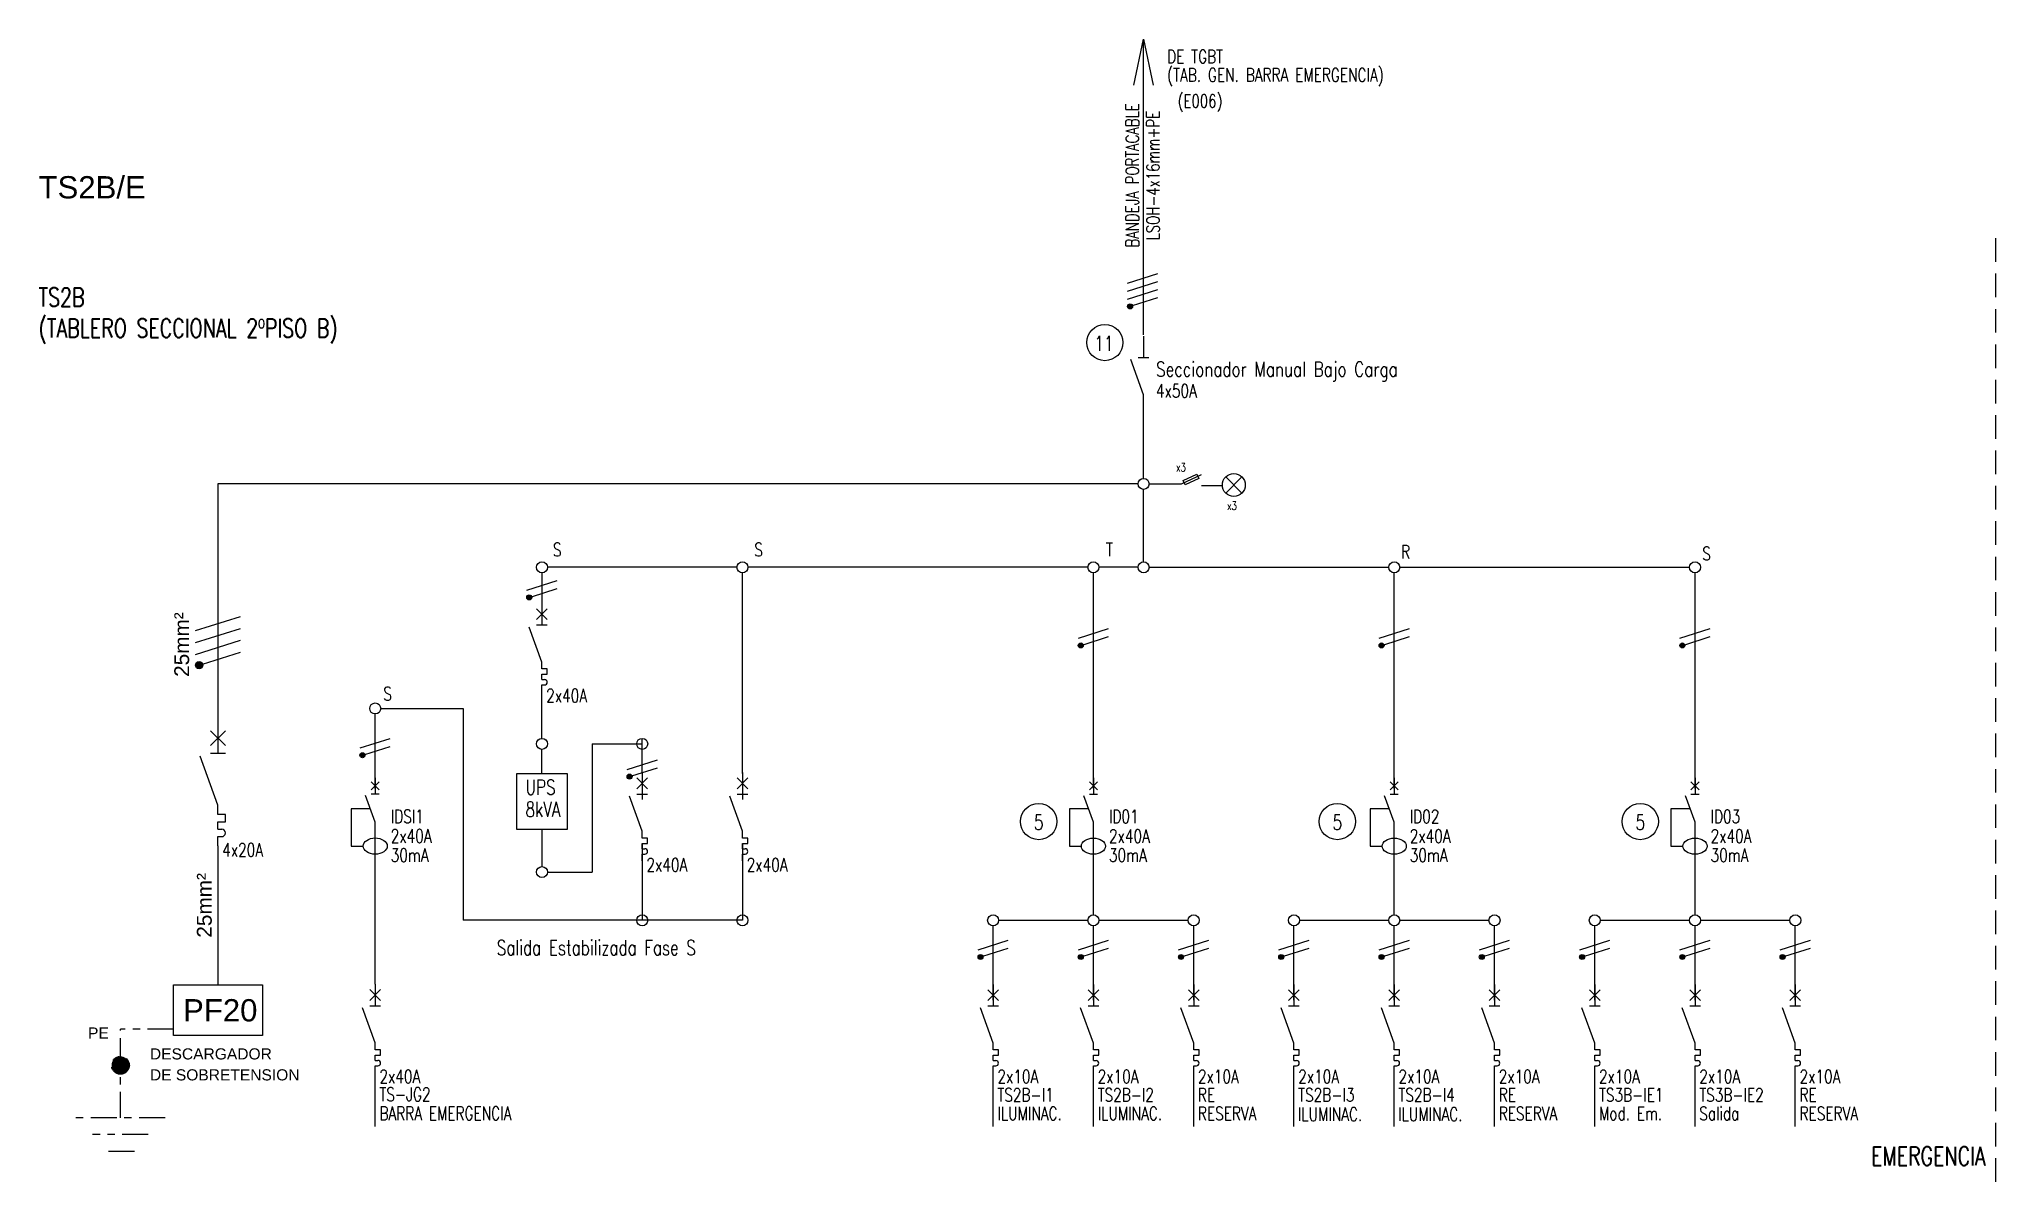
# Model space of a CAD drawing. Extents: x 3692.8 to 3719.1, y 1527.9 to 1543.3.
import ezdxf
from ezdxf.enums import TextEntityAlignment as Align

# ---------------------------------------------------------------- set-up
doc = ezdxf.new("R2010")
doc.units = 0
doc.linetypes.add('OCJ-ESQ UNI-CORREGIDOS IDO.br$0$DASHED', pattern=[19.05, 12.7, -6.35])
doc.linetypes.add('OCJ-ESQ UNI-CORREGIDOS IDO.br$0$EJE_5', pattern=[7.1, 5, -1, 0.1, -1])
for name, color, linetype in [('OCJ-ESQ UNI-CORREGIDOS IDO.br$0$00-IE', 1, 'Continuous'), ('OCJ-ESQ UNI-CORREGIDOS IDO.br$0$00-IE-CABLES', 10, 'Continuous'), ('OCJ-ESQ UNI-CORREGIDOS IDO.br$0$01-ELE-APARATOS', 170, 'Continuous'), ('OCJ-ESQ UNI-CORREGIDOS IDO.br$0$CABLES', 10, 'Continuous'), ('OCJ-ESQ UNI-CORREGIDOS IDO.br$0$ELECTRIC', 4, 'Continuous'), ('OCJ-ESQ UNI-CORREGIDOS IDO.br$0$PAT', 80, 'Continuous'), ('OCJ-ESQ UNI-CORREGIDOS IDO.br$0$TEXTO', 7, 'Continuous'), ('OCJ-ESQ UNI-CORREGIDOS IDO.br$0$Textos', 4, 'Continuous')]:
    doc.layers.add(name, color=color, linetype=linetype)
doc.styles.add('OCJ-ESQ UNI-CORREGIDOS IDO.br$0$ARIAL', font='Arial.ttf', dxfattribs={"height": 0.2})
doc.styles.add('OCJ-ESQ UNI-CORREGIDOS IDO.br$0$COTAS', font='SANSS___.TTF', dxfattribs={"width": 0.7})
doc.styles.add('OCJ-ESQ UNI-CORREGIDOS IDO.br$0$Electricidad', font='ROMANS.SHX', dxfattribs={"width": 0.75, "height": 0.175})

# ---------------------------------------------------------------- blocks, each defined once
blk = doc.blocks.new('OCJ-ESQ UNI-CORREGIDOS IDO.br$0$Unif-Interruptor-Term')
for p, q in [((0, -1.013), (0.045, -1.013)), ((0, -1.103), (0.045, -1.103))]:
    blk.add_line(p, q)
for points in [[(-0.09, 0.177), (0.09, -0.003)], [(-0.09, -0.003), (0.09, 0.177)], [(0, 0.267), (0, -0.093)], [(0, -0.72), (-0.215, -0.128)], [(-0.09, -0.093), (0.09, -0.093)], [(0, -0.833), (0, -0.72)], [(0, -0.923), (0.09, -0.923), (0.09, -0.833), (0, -0.833)], [(0, -1.013), (0, -0.923)], [(0, -1.215), (0, -1.103)]]:
    blk.add_lwpolyline(points)
blk.add_arc((0.045, -1.058), 0.045, 270, 90)
blk = doc.blocks.new('OCJ-ESQ UNI-CORREGIDOS IDO.br$0$Unif-Interruptor-Dif')
for points in [[(-0.068, 0.11), (0.068, -0.025)], [(-0.068, -0.025), (0.068, 0.11)], [(0, 0.177), (0, -0.093)], [(0, -0.565), (-0.162, -0.121)], [(-0.068, -0.093), (0.068, -0.093)], [(-0.081, -0.343), (-0.405, -0.343), (-0.405, -0.97), (-0.202, -0.97)], [(0, -1.308), (0, -0.565)]]:
    blk.add_lwpolyline(points)
blk.add_ellipse((0, -0.97), major_axis=(0.203, 0), ratio=0.670814)
blk = doc.blocks.new('OCJ-ESQ UNI-CORREGIDOS IDO.br$0$A$C7AFF483F')
for points in [[(0, 0.88), (0, 0.592)], [(0, 0.09), (-0.172, 0.564)], [(-0.072, 0.592), (0.072, 0.592)], [(0, 0), (0, 0.09)]]:
    blk.add_lwpolyline(points)
blk = doc.blocks.new('OCJ-ESQ UNI-CORREGIDOS IDO.br$0$ITM')
at = {"layer": 'OCJ-ESQ UNI-CORREGIDOS IDO.br$0$01-ELE-APARATOS'}
for p, q in [((0, 0.225), (0.05, 0.225)), ((0, 0.125), (0.05, 0.125))]:
    blk.add_line(p, q, dxfattribs=at)
for points in [[(0, 1.65), (0, 1.25)], [(-0.1, 1.55), (0.1, 1.35)], [(-0.1, 1.35), (0.1, 1.55)], [(0, 0.55), (-0.239, 1.208)], [(-0.1, 1.25), (0.1, 1.25)], [(0, 0.425), (0, 0.55)], [(0, 0.325), (0.1, 0.325), (0.1, 0.425), (0, 0.425)], [(0, 0.225), (0, 0.325)], [(0, 0), (0, 0.125)]]:
    blk.add_lwpolyline(points, dxfattribs=at)
blk.add_arc((0.05, 0.175), 0.05, 270, 90, dxfattribs=at)

msp = doc.modelspace()

# ---------------------------------------------------------------- hatches: boundary and pattern name
at = {"layer": 'OCJ-ESQ UNI-CORREGIDOS IDO.br$0$00-IE-CABLES'}
for points in [[(3707.452, 1539.694, 1), (3707.506, 1539.733, 1)], [(3699.363, 1535.776, 1), (3699.417, 1535.816, 1)], [(3706.788, 1535.13, 1), (3706.842, 1535.169, 1)], [(3710.838, 1535.13, 1), (3710.892, 1535.169, 1)], [(3714.888, 1535.13, 1), (3714.942, 1535.169, 1)], [(3697.117, 1533.652, 1), (3697.172, 1533.692, 1)], [(3700.713, 1533.364, 1), (3700.767, 1533.404, 1)], [(3705.438, 1530.937, 1), (3705.492, 1530.976, 1)], [(3706.788, 1530.937, 1), (3706.842, 1530.976, 1)], [(3708.138, 1530.937, 1), (3708.192, 1530.976, 1)], [(3709.488, 1530.937, 1), (3709.542, 1530.976, 1)], [(3710.838, 1530.937, 1), (3710.892, 1530.976, 1)], [(3712.188, 1530.937, 1), (3712.242, 1530.976, 1)], [(3713.538, 1530.937, 1), (3713.592, 1530.976, 1)], [(3714.888, 1530.937, 1), (3714.942, 1530.976, 1)], [(3716.238, 1530.937, 1), (3716.292, 1530.976, 1)]]:
    msp.add_hatch(color=256, dxfattribs=at).paths.add_polyline_path(points)
at = {"layer": 'OCJ-ESQ UNI-CORREGIDOS IDO.br$0$CABLES'}
msp.add_hatch(color=256, dxfattribs=at).paths.add_polyline_path([(3694.986, 1534.913, 1), (3694.905, 1534.854, 1)])
at = {"layer": 'OCJ-ESQ UNI-CORREGIDOS IDO.br$0$PAT', "linetype": 'OCJ-ESQ UNI-CORREGIDOS IDO.br$0$EJE_5', "ltscale": 0.07}
h = msp.add_hatch(color=256, dxfattribs=at)
h.paths.add_polyline_path([(3693.766, 1529.499), (3694.006, 1529.499, 1)])
h.paths.add_polyline_path([(3694.006, 1529.499), (3693.886, 1529.499), (3693.886, 1529.379, 0.414214)])
h.paths.add_polyline_path([(3693.886, 1529.499), (3693.766, 1529.499, 0.414214), (3693.886, 1529.379)])

# ---------------------------------------------------------------- linework, layer by layer
at = {"layer": 'OCJ-ESQ UNI-CORREGIDOS IDO.br$0$00-IE'}
for p, q in [((3695.199, 1537.324), (3695.199, 1534.101)), ((3707.587, 1537.324), (3695.199, 1537.324)), ((3695.199, 1532.451), (3695.199, 1530.58))]:
    msp.add_line(p, q, dxfattribs=at)
for points in [[(3707.735, 1537.324), (3708.172, 1537.324), (3708.441, 1537.449)], [(3708.443, 1537.303), (3708.721, 1537.303)]]:
    msp.add_lwpolyline(points, dxfattribs=at)
msp.add_lwpolyline([(3708.196, 1537.371), (3708.377, 1537.454), (3708.403, 1537.396), (3708.223, 1537.313)], close=True, dxfattribs=at)
at = {"layer": 'OCJ-ESQ UNI-CORREGIDOS IDO.br$0$00-IE-CABLES'}
for p, q in [((3707.661, 1539.552), (3707.661, 1543.31)), ((3707.661, 1539.331), (3707.661, 1543.192)), ((3707.661, 1537.399), (3707.661, 1538.433)), ((3707.661, 1536.275), (3707.661, 1537.25)), ((3702.187, 1536.201), (3699.635, 1536.201)), ((3706.912, 1536.201), (3702.335, 1536.201)), ((3707.587, 1536.201), (3707.06, 1536.201)), ((3707.735, 1536.201), (3710.962, 1536.201)), ((3711.11, 1536.201), (3715.012, 1536.201)), ((3699.561, 1536.127), (3699.561, 1535.5)), ((3702.261, 1533.424), (3702.261, 1536.127)), ((3706.986, 1533.224), (3706.986, 1536.127)), ((3706.986, 1534.3), (3706.986, 1536.127)), ((3711.036, 1533.224), (3711.036, 1536.127)), ((3715.086, 1533.224), (3715.086, 1536.127)), ((3715.086, 1534.3), (3715.086, 1536.127)), ((3699.561, 1533.899), (3699.561, 1534.601)), ((3697.316, 1533.225), (3697.316, 1534.227)), ((3697.39, 1534.301), (3698.502, 1534.301)), ((3698.502, 1534.3), (3698.502, 1531.45)), ((3700.236, 1533.825), (3700.911, 1533.825)), ((3700.236, 1533.825), (3700.236, 1532.099)), ((3700.911, 1533.424), (3700.911, 1533.899)), ((3699.561, 1533.424), (3699.561, 1533.751)), ((3700.911, 1533.424), (3700.911, 1533.076)), ((3702.261, 1533.424), (3702.261, 1533.076)), ((3699.561, 1532.674), (3699.561, 1532.173)), ((3697.316, 1530.589), (3697.316, 1532.253)), ((3700.911, 1532.474), (3700.911, 1531.45)), ((3702.261, 1532.474), (3702.261, 1531.45)), ((3706.986, 1531.524), (3706.986, 1532.326)), ((3711.036, 1531.524), (3711.036, 1532.326)), ((3715.086, 1531.524), (3715.086, 1532.326)), ((3699.635, 1532.099), (3700.236, 1532.099)), ((3702.261, 1531.45), (3698.502, 1531.45)), ((3700.911, 1531.45), (3700.837, 1531.45)), ((3702.261, 1531.45), (3702.187, 1531.45)), ((3702.261, 1531.45), (3702.187, 1531.45)), ((3705.71, 1531.45), (3706.912, 1531.45)), ((3707.06, 1531.45), (3708.262, 1531.45)), ((3709.76, 1531.45), (3710.962, 1531.45)), ((3711.11, 1531.45), (3712.312, 1531.45)), ((3713.81, 1531.45), (3715.012, 1531.45)), ((3715.16, 1531.45), (3716.362, 1531.45)), ((3705.636, 1530.374), (3705.636, 1531.376)), ((3706.986, 1530.374), (3706.986, 1531.376)), ((3708.336, 1530.374), (3708.336, 1531.376)), ((3709.686, 1530.374), (3709.686, 1531.376)), ((3711.036, 1530.374), (3711.036, 1531.376)), ((3712.386, 1530.374), (3712.386, 1531.376)), ((3713.736, 1530.374), (3713.736, 1531.376)), ((3715.086, 1530.374), (3715.086, 1531.376)), ((3716.436, 1530.374), (3716.436, 1531.376)), ((3697.316, 1528.674), (3697.316, 1529.476)), ((3705.636, 1528.674), (3705.636, 1529.475)), ((3706.986, 1528.674), (3706.986, 1529.475)), ((3708.336, 1528.674), (3708.336, 1529.475)), ((3709.686, 1528.674), (3709.686, 1529.475)), ((3711.036, 1528.674), (3711.036, 1529.475)), ((3712.386, 1528.674), (3712.386, 1529.475)), ((3713.736, 1528.674), (3713.736, 1529.475)), ((3715.086, 1528.674), (3715.086, 1529.475)), ((3716.436, 1528.674), (3716.436, 1529.475))]:
    msp.add_line(p, q, dxfattribs=at)
for points in [[(3707.53, 1542.691), (3707.661, 1543.309), (3707.792, 1542.691)], [(3707.447, 1540.027), (3707.854, 1540.156)], [(3707.447, 1539.919), (3707.854, 1540.048)], [(3707.447, 1539.811), (3707.854, 1539.94)], [(3707.511, 1539.724), (3707.854, 1539.832)], [(3699.358, 1535.894), (3699.765, 1536.023)], [(3699.422, 1535.806), (3699.765, 1535.915)], [(3706.783, 1535.247), (3707.19, 1535.376)], [(3706.847, 1535.16), (3707.19, 1535.268)], [(3710.833, 1535.247), (3711.24, 1535.376)], [(3710.897, 1535.16), (3711.24, 1535.268)], [(3714.883, 1535.247), (3715.29, 1535.376)], [(3714.947, 1535.16), (3715.29, 1535.268)], [(3697.112, 1533.77), (3697.519, 1533.898)], [(3697.177, 1533.682), (3697.519, 1533.79)], [(3700.708, 1533.482), (3701.115, 1533.611)], [(3700.772, 1533.394), (3701.115, 1533.503)], [(3705.433, 1531.054), (3705.84, 1531.183)], [(3706.783, 1531.054), (3707.19, 1531.183)], [(3708.133, 1531.054), (3708.54, 1531.183)], [(3709.483, 1531.054), (3709.89, 1531.183)], [(3710.833, 1531.054), (3711.24, 1531.183)], [(3712.183, 1531.054), (3712.59, 1531.183)], [(3713.533, 1531.054), (3713.94, 1531.183)], [(3714.883, 1531.054), (3715.29, 1531.183)], [(3716.233, 1531.054), (3716.64, 1531.183)], [(3705.497, 1530.967), (3705.84, 1531.075)], [(3706.847, 1530.967), (3707.19, 1531.075)], [(3708.197, 1530.967), (3708.54, 1531.075)], [(3709.547, 1530.967), (3709.89, 1531.075)], [(3710.897, 1530.967), (3711.24, 1531.075)], [(3712.247, 1530.967), (3712.59, 1531.075)], [(3713.597, 1530.967), (3713.94, 1531.075)], [(3714.947, 1530.967), (3715.29, 1531.075)], [(3716.297, 1530.967), (3716.64, 1531.075)]]:
    msp.add_lwpolyline(points, dxfattribs=at)
at = {"layer": 'OCJ-ESQ UNI-CORREGIDOS IDO.br$0$00-IE-CABLES', "color": 3}
msp.add_lwpolyline([(3694.601, 1530.58), (3695.798, 1530.58), (3695.798, 1529.899), (3694.601, 1529.899)], close=True, dxfattribs=at)
at = {"layer": 'OCJ-ESQ UNI-CORREGIDOS IDO.br$0$00-IE-CABLES'}
for centre, radius in [((3707.479, 1539.713), 0.0338), ((3707.661, 1537.324), 0.0741), ((3699.561, 1536.201), 0.0741), ((3702.261, 1536.201), 0.0741), ((3706.986, 1536.201), 0.0741), ((3707.661, 1536.201), 0.0741), ((3711.036, 1536.201), 0.0741), ((3715.086, 1536.201), 0.0741), ((3699.39, 1535.796), 0.0338), ((3706.815, 1535.149), 0.0338), ((3710.865, 1535.149), 0.0338), ((3714.915, 1535.149), 0.0338), ((3697.316, 1534.301), 0.0741), ((3699.561, 1533.825), 0.0741), ((3700.911, 1533.825), 0.0741), ((3697.144, 1533.672), 0.0338), ((3700.74, 1533.384), 0.0338), ((3699.561, 1532.099), 0.0741), ((3700.911, 1531.45), 0.0741), ((3702.261, 1531.45), 0.0741), ((3702.261, 1531.45), 0.0741), ((3705.636, 1531.45), 0.0741), ((3706.986, 1531.45), 0.0741), ((3708.336, 1531.45), 0.0741), ((3709.686, 1531.45), 0.0741), ((3711.036, 1531.45), 0.0741), ((3712.386, 1531.45), 0.0741), ((3713.736, 1531.45), 0.0741), ((3715.086, 1531.45), 0.0741), ((3716.436, 1531.45), 0.0741), ((3705.465, 1530.956), 0.0338), ((3706.815, 1530.956), 0.0338), ((3708.165, 1530.956), 0.0338), ((3709.515, 1530.956), 0.0338), ((3710.865, 1530.956), 0.0338), ((3712.215, 1530.956), 0.0338), ((3713.565, 1530.956), 0.0338), ((3714.915, 1530.956), 0.0338), ((3716.265, 1530.956), 0.0338)]:
    msp.add_circle(centre, radius, dxfattribs=at)
at = {"layer": 'OCJ-ESQ UNI-CORREGIDOS IDO.br$0$01-ELE-APARATOS'}
for p, q in [((3708.985, 1537.2), (3708.767, 1537.418)), ((3708.767, 1537.2), (3708.985, 1537.418))]:
    msp.add_line(p, q, dxfattribs=at)
msp.add_lwpolyline([(3699.899, 1532.674), (3699.224, 1532.674), (3699.224, 1533.424), (3699.899, 1533.424)], close=True, dxfattribs=at)
msp.add_circle((3708.876, 1537.309), 0.154, dxfattribs=at)
at = {"layer": 'OCJ-ESQ UNI-CORREGIDOS IDO.br$0$CABLES'}
for points in [[(3694.898, 1535.349), (3695.501, 1535.539)], [(3694.898, 1535.189), (3695.501, 1535.379)], [(3694.898, 1535.029), (3695.501, 1535.219)], [(3694.993, 1534.899), (3695.501, 1535.059)]]:
    msp.add_lwpolyline(points, dxfattribs=at)
msp.add_circle((3694.945, 1534.884), 0.05, dxfattribs=at)
at = {"layer": 'OCJ-ESQ UNI-CORREGIDOS IDO.br$0$ELECTRIC', "linetype": 'OCJ-ESQ UNI-CORREGIDOS IDO.br$0$DASHED', "ltscale": 0.025}
msp.add_line((3719.136, 1527.93), (3719.136, 1540.649), dxfattribs=at)
at = {"layer": 'OCJ-ESQ UNI-CORREGIDOS IDO.br$0$PAT', "linetype": 'OCJ-ESQ UNI-CORREGIDOS IDO.br$0$EJE_5', "ltscale": 0.07}
for p, q in [((3694.601, 1529.985), (3693.886, 1529.985)), ((3693.886, 1529.515), (3693.886, 1529.985)), ((3693.886, 1528.79), (3693.886, 1529.499)), ((3694.486, 1528.79), (3693.286, 1528.79)), ((3694.261, 1528.565), (3693.511, 1528.565)), ((3694.074, 1528.34), (3693.699, 1528.34))]:
    msp.add_line(p, q, dxfattribs=at)
msp.add_circle((3693.886, 1529.499), 0.12, dxfattribs=at)
msp.add_circle((3693.886, 1529.499), 0.12, dxfattribs=at)
at = {"layer": 'OCJ-ESQ UNI-CORREGIDOS IDO.br$0$TEXTO'}
for centre in [(3707.14, 1539.226), (3706.249, 1532.779), (3710.27, 1532.779), (3714.349, 1532.779)]:
    msp.add_circle(centre, 0.244, dxfattribs=at)

# ---------------------------------------------------------------- block references
at = {"layer": 'OCJ-ESQ UNI-CORREGIDOS IDO.br$0$01-ELE-APARATOS'}
for name, p in [('OCJ-ESQ UNI-CORREGIDOS IDO.br$0$A$C7AFF483F', (3707.661, 1538.433)), ('OCJ-ESQ UNI-CORREGIDOS IDO.br$0$ITM', (3695.199, 1532.451))]:
    msp.add_blockref(name, p, dxfattribs=at)
at = {"layer": 'OCJ-ESQ UNI-CORREGIDOS IDO.br$0$01-ELE-APARATOS', "xscale": 0.7999999999999546, "yscale": 0.7999999999999546, "zscale": 0.7999999999999546}
for name, p in [('OCJ-ESQ UNI-CORREGIDOS IDO.br$0$Unif-Interruptor-Term', (3699.561, 1535.5)), ('OCJ-ESQ UNI-CORREGIDOS IDO.br$0$Unif-Interruptor-Dif', (3697.316, 1533.225)), ('OCJ-ESQ UNI-CORREGIDOS IDO.br$0$Unif-Interruptor-Term', (3700.911, 1533.224)), ('OCJ-ESQ UNI-CORREGIDOS IDO.br$0$Unif-Interruptor-Term', (3702.261, 1533.224)), ('OCJ-ESQ UNI-CORREGIDOS IDO.br$0$Unif-Interruptor-Dif', (3706.986, 1533.224)), ('OCJ-ESQ UNI-CORREGIDOS IDO.br$0$Unif-Interruptor-Dif', (3711.036, 1533.224)), ('OCJ-ESQ UNI-CORREGIDOS IDO.br$0$Unif-Interruptor-Dif', (3715.086, 1533.224)), ('OCJ-ESQ UNI-CORREGIDOS IDO.br$0$Unif-Interruptor-Term', (3697.316, 1530.375)), ('OCJ-ESQ UNI-CORREGIDOS IDO.br$0$Unif-Interruptor-Term', (3705.636, 1530.374)), ('OCJ-ESQ UNI-CORREGIDOS IDO.br$0$Unif-Interruptor-Term', (3706.986, 1530.374)), ('OCJ-ESQ UNI-CORREGIDOS IDO.br$0$Unif-Interruptor-Term', (3708.336, 1530.374)), ('OCJ-ESQ UNI-CORREGIDOS IDO.br$0$Unif-Interruptor-Term', (3709.686, 1530.374)), ('OCJ-ESQ UNI-CORREGIDOS IDO.br$0$Unif-Interruptor-Term', (3711.036, 1530.374)), ('OCJ-ESQ UNI-CORREGIDOS IDO.br$0$Unif-Interruptor-Term', (3712.386, 1530.374)), ('OCJ-ESQ UNI-CORREGIDOS IDO.br$0$Unif-Interruptor-Term', (3713.736, 1530.374)), ('OCJ-ESQ UNI-CORREGIDOS IDO.br$0$Unif-Interruptor-Term', (3715.086, 1530.374)), ('OCJ-ESQ UNI-CORREGIDOS IDO.br$0$Unif-Interruptor-Term', (3716.436, 1530.374))]:
    msp.add_blockref(name, p, dxfattribs=at)

# ---------------------------------------------------------------- texts
at = {"layer": 'OCJ-ESQ UNI-CORREGIDOS IDO.br$0$TEXTO', "style": 'OCJ-ESQ UNI-CORREGIDOS IDO.br$0$Electricidad', "width": 0.75}
for s, height, p in [('DE TGBT', 0.18, (3707.978, 1542.986)), ('(TAB. GEN. BARRA EMERGENCIA)', 0.18, (3707.978, 1542.738)), ('TS2B', 0.25, (3692.783, 1539.711)), ('(TABLERO SECCIONAL 2ºPISO B)', 0.25, (3692.783, 1539.295)), ('11', 0.2, (3706.999, 1539.116)), ('Seccionador Manual Bajo Carga', 0.2, (3707.829, 1538.768)), ('4x50A', 0.18, (3707.828, 1538.488)), ('x3', 0.1118, (3708.097, 1537.492)), ('x3', 0.1118, (3708.784, 1536.974)), ('S', 0.18, (3699.709, 1536.349)), ('S', 0.18, (3702.42, 1536.349)), ('T', 0.18, (3707.154, 1536.349)), ('R', 0.18, (3711.128, 1536.319)), ('S', 0.18, (3715.183, 1536.297)), ('S', 0.18, (3697.425, 1534.41)), ('2x40A', 0.18, (3699.618, 1534.384)), ('UPS ', 0.2, (3699.34, 1533.141)), ('8kVA', 0.2, (3699.34, 1532.844)), ('IDSI1', 0.18, (3697.525, 1532.759)), ('5', 0.2, (3706.185, 1532.669)), ('ID01', 0.18, (3707.195, 1532.758)), ('5', 0.2, (3710.206, 1532.669)), ('ID02', 0.18, (3711.245, 1532.758)), ('5', 0.2, (3714.285, 1532.669)), ('ID03', 0.18, (3715.295, 1532.758)), ('2x40A', 0.18, (3697.525, 1532.495)), ('2x40A', 0.18, (3707.195, 1532.494)), ('2x40A', 0.18, (3711.245, 1532.494)), ('2x40A', 0.18, (3715.295, 1532.494)), ('4x20A', 0.18, (3695.256, 1532.308)), ('30mA', 0.18, (3697.525, 1532.238)), ('2x40A', 0.18, (3700.968, 1532.108)), ('2x40A', 0.18, (3702.318, 1532.108)), ('30mA', 0.18, (3707.195, 1532.237)), ('30mA', 0.18, (3711.245, 1532.237)), ('30mA', 0.18, (3715.295, 1532.237)), ('Salida Estabilizada Fase S', 0.2, (3698.952, 1530.982)), ('2x40A', 0.18, (3697.373, 1529.259)), ('2x10A', 0.18, (3705.693, 1529.258)), ('2x10A', 0.18, (3707.043, 1529.258)), ('2x10A', 0.18, (3708.393, 1529.258)), ('2x10A', 0.18, (3709.743, 1529.258)), ('2x10A', 0.18, (3711.093, 1529.258)), ('2x10A', 0.18, (3712.443, 1529.258)), ('2x10A', 0.18, (3713.793, 1529.258)), ('2x10A', 0.18, (3715.143, 1529.258)), ('2x10A', 0.18, (3716.493, 1529.258)), ('TS-JG2', 0.18, (3697.373, 1529.018)), ('TS2B-I1', 0.18, (3705.693, 1529.01)), ('TS2B-I2', 0.18, (3707.043, 1529.01)), ('RE', 0.18, (3708.393, 1529.01)), ('TS2B-I3', 0.18, (3709.743, 1529.01)), ('TS2B-I4', 0.18, (3711.093, 1529.01)), ('RE', 0.18, (3712.443, 1529.01)), ('TS3B-IE1', 0.18, (3713.793, 1529.01)), ('TS3B-IE2', 0.18, (3715.143, 1529.01)), ('RE', 0.18, (3716.493, 1529.01)), ('BARRA EMERGENCIA', 0.18, (3697.373, 1528.762)), ('ILUMINAC.', 0.18, (3705.693, 1528.761)), ('ILUMINAC.', 0.18, (3707.043, 1528.761)), ('RESERVA', 0.18, (3708.393, 1528.761)), ('ILUMINAC.', 0.18, (3709.738, 1528.749)), ('ILUMINAC.', 0.18, (3711.088, 1528.749)), ('RESERVA', 0.18, (3712.443, 1528.761)), ('Mod. Em.', 0.18, (3713.793, 1528.761)), ('Salida', 0.18, (3715.143, 1528.761)), ('RESERVA', 0.18, (3716.493, 1528.761))]:
    msp.add_text(s, height=height, dxfattribs=at).set_placement(p)
msp.add_text('(E006)', height=0.175, dxfattribs=at).set_placement((3708.421, 1542.389), align=Align.CENTER)
for s, p in [('BANDEJA PORTACABLE', (3707.597, 1541.477)), ('LSOH-4x16mm+PE', (3707.877, 1541.474))]:
    msp.add_text(s, height=0.175, rotation=90, dxfattribs=at).set_placement(p, align=Align.CENTER)
at = {"layer": 'OCJ-ESQ UNI-CORREGIDOS IDO.br$0$TEXTO', "style": 'OCJ-ESQ UNI-CORREGIDOS IDO.br$0$ARIAL'}
for s, height, p in [('TS2B/E', 0.3, (3692.783, 1541.166)), ('PE', 0.15, (3693.45, 1529.858)), ('DESCARGADOR ', 0.15, (3694.283, 1529.577)), ('DE SOBRETENSION', 0.15, (3694.283, 1529.295))]:
    msp.add_text(s, height=height, dxfattribs=at).set_placement(p)
for p in [(3694.811, 1535.161), (3695.115, 1531.651)]:
    msp.add_text('25mm²', height=0.2, rotation=90, dxfattribs=at).set_placement(p, align=Align.CENTER)
at = {"layer": 'OCJ-ESQ UNI-CORREGIDOS IDO.br$0$TEXTO', "style": 'OCJ-ESQ UNI-CORREGIDOS IDO.br$0$Electricidad', "width": 0.75}
msp.add_text('EMERGENCIA', height=0.25, dxfattribs=at).set_placement((3718.998, 1528.152), align=Align.RIGHT)
at = {"layer": 'OCJ-ESQ UNI-CORREGIDOS IDO.br$0$Textos', "style": 'OCJ-ESQ UNI-CORREGIDOS IDO.br$0$COTAS'}
msp.add_text('PF20', height=0.3, dxfattribs=at).set_placement((3694.729, 1530.089))

doc.saveas('drawing.dxf')
